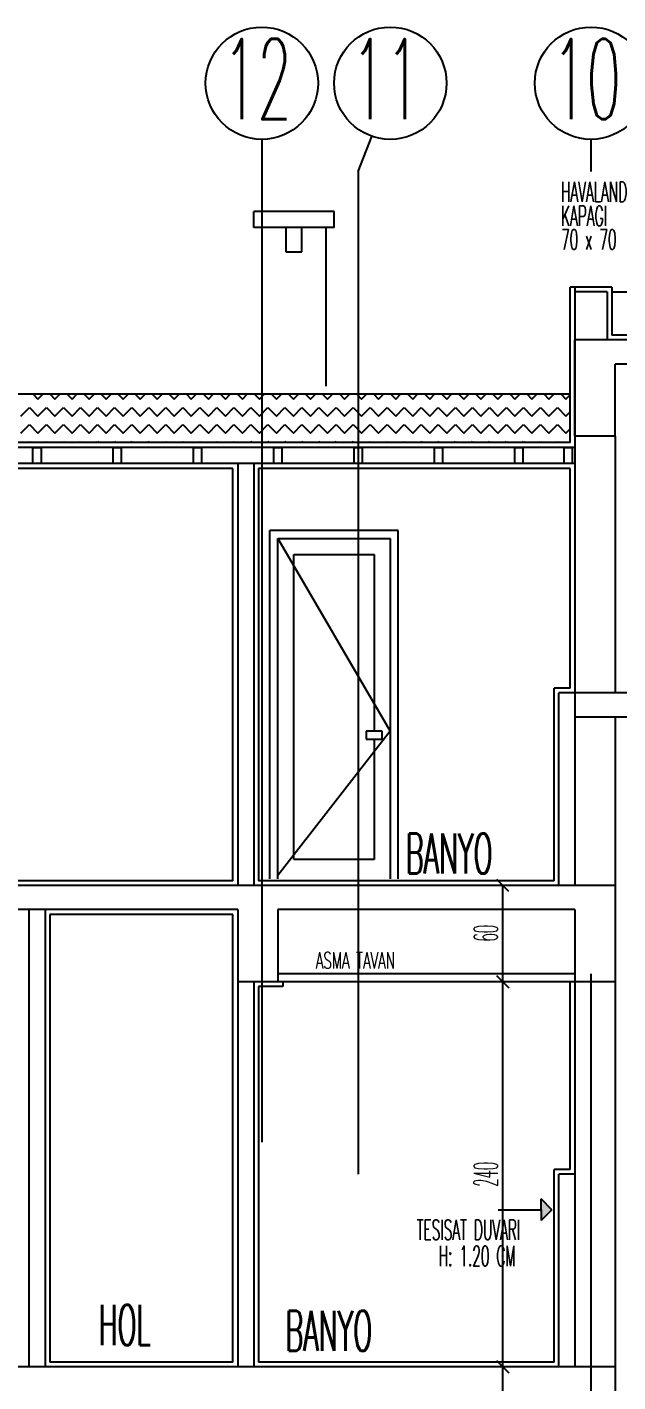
# Model space of a CAD drawing. Extents: x 78 to 306, y -397 to 18.
# Drawn here: x 278.6259 to 278.6995, y -396.4504 to -396.2816 of the extents above; entities that cross this region are included whole.
import ezdxf

# ---------------------------------------------------------------- set-up
doc = ezdxf.new("R2010")
doc.units = 0
doc.header["$LTSCALE"] = 0.5
doc.header["$MEASUREMENT"] = 0
doc.linetypes.add('DASHDOT2', pattern=[0.5, 0.25, -0.125, 0, -0.125])
doc.linetypes.add('DOT2', pattern=[0.125, 0, -0.125])
doc.layers.get('0').update_dxf_attribs({"linetype": 'CONTINUOUS'})
for name, color, linetype in [('AKS', 5, 'DASHDOT2'), ('DUVAR', 6, 'CONTINUOUS'), ('IZDUSUM', 2, 'DOT2'), ('KAPI', 1, 'CONTINUOUS'), ('KOLON', 4, 'CONTINUOUS'), ('MERDIVEN', 3, 'CONTINUOUS'), ('SIVA', 7, 'CONTINUOUS'), ('TARAMA', 8, 'CONTINUOUS'), ('TEFRIS', 11, 'CONTINUOUS'), ('YESIL', 73, 'CONTINUOUS')]:
    doc.layers.add(name, color=color, linetype=linetype)
doc.styles.add('OLCU', font='romans.shx', dxfattribs={"width": 0.6, "height": 0.125})
doc.styles.add('OLCUIC', font='ROMANS.SHX', dxfattribs={"width": 0.4, "height": 0.15})

msp = doc.modelspace()

# ---------------------------------------------------------------- hatches: boundary and pattern name
at = {"layer": 'YESIL'}
msp.add_hatch(color=256, dxfattribs=at).paths.add_polyline_path([(278.68992, -396.42762), (278.68992, -396.42898), (278.68992, -396.43033), (278.69125, -396.42898)])

# ---------------------------------------------------------------- linework, layer by layer
at = {"color": 0, "linetype": 'ByBlock'}
for p, q in [((278.68589, -396.38931), (278.68439, -396.38781)), ((278.68439, -396.39981), (278.68589, -396.40131)), ((278.68589, -396.40131), (278.68439, -396.39981)), ((278.68439, -396.44781), (278.68589, -396.44931)), ((278.68589, -396.44931), (278.68439, -396.44781))]:
    msp.add_line(p, q, dxfattribs=at)
at = {"layer": 'AKS'}
for p, q in [((278.65514, -396.29556), (278.65514, -396.94956)), ((278.66714, -396.29956), (278.66886, -396.29518)), ((278.69614, -396.94956), (278.69614, -396.29556)), ((278.66714, -396.29956), (278.66714, -396.94956))]:
    msp.add_line(p, q, dxfattribs=at)
at = {"layer": 'DUVAR'}
for p, q in [((278.69414, -396.31395), (278.69414, -396.36456)), ((278.69414, -396.31456), (278.69414, -396.32056)), ((278.69814, -396.31456), (278.69414, -396.31456)), ((278.69814, -396.31456), (278.69814, -396.32056)), ((278.69914, -396.33256), (278.69914, -396.36456)), ((278.65214, -396.33596), (278.65214, -396.38856)), ((278.65414, -396.33596), (278.65414, -396.38856)), ((278.69214, -396.38856), (278.69214, -396.36456)), ((278.69414, -396.36456), (278.69214, -396.36456)), ((278.69414, -396.36756), (278.69414, -396.38856)), ((278.69914, -396.36756), (278.69914, -396.38856)), ((278.62614, -396.39156), (278.62614, -396.44856)), ((278.62814, -396.39156), (278.62814, -396.44856)), ((278.65214, -396.40056), (278.65214, -396.44856)), ((278.65414, -396.40056), (278.65414, -396.44856)), ((278.69214, -396.44856), (278.69214, -396.42456)), ((278.69414, -396.42456), (278.69214, -396.42456))]:
    msp.add_line(p, q, dxfattribs=at)
at = {"layer": 'IZDUSUM', "ltscale": 0.6}
for p, q in [((278.65714, -396.34531), (278.67114, -396.36931)), ((278.67114, -396.36931), (278.65714, -396.38731))]:
    msp.add_line(p, q, dxfattribs=at)
at = {"layer": 'KAPI', "ltscale": 1.4}
for p, q in [((278.69874, -396.31456), (278.70854, -396.31456)), ((278.69354, -396.32731), (278.54014, -396.32731)), ((278.67214, -396.34431), (278.65614, -396.34431)), ((278.65614, -396.38771), (278.65614, -396.34431)), ((278.67214, -396.38771), (278.67214, -396.34431)), ((278.65714, -396.34531), (278.67114, -396.34531)), ((278.65714, -396.38771), (278.65714, -396.34531)), ((278.67114, -396.34531), (278.67114, -396.38771)), ((278.65914, -396.34731), (278.66914, -396.34731)), ((278.65914, -396.38531), (278.65914, -396.34731)), ((278.66914, -396.34731), (278.66914, -396.36931)), ((278.66914, -396.37031), (278.66914, -396.38531)), ((278.66914, -396.38531), (278.65914, -396.38531))]:
    msp.add_line(p, q, dxfattribs=at)
at = {"layer": 'KAPI'}
for p, q in [((278.69414, -396.33396), (278.54014, -396.33396)), ((278.69414, -396.33596), (278.54014, -396.33596)), ((278.67014, -396.36931), (278.66814, -396.36931)), ((278.66814, -396.36931), (278.66814, -396.37031)), ((278.67014, -396.37031), (278.67014, -396.36931)), ((278.66814, -396.37031), (278.67014, -396.37031))]:
    msp.add_line(p, q, dxfattribs=at)
at = {"layer": 'KOLON'}
for p, q in [((278.69414, -396.33256), (278.69414, -396.32056)), ((278.70614, -396.32056), (278.69414, -396.32056)), ((278.69914, -396.33256), (278.69914, -396.32356)), ((278.70814, -396.32356), (278.69914, -396.32356)), ((278.69914, -396.33256), (278.69414, -396.33256)), ((278.73714, -396.36456), (278.69414, -396.36456)), ((278.69414, -396.36456), (278.69414, -396.36756)), ((278.73214, -396.36756), (278.69414, -396.36756)), ((278.69914, -396.38856), (278.53314, -396.38856)), ((278.69914, -396.38856), (278.69914, -396.44856)), ((278.65214, -396.39156), (278.54014, -396.39156)), ((278.65214, -396.39156), (278.65214, -396.40056)), ((278.69414, -396.39156), (278.65714, -396.39156)), ((278.65714, -396.39156), (278.65714, -396.40056)), ((278.69414, -396.39156), (278.69414, -396.44856)), ((278.65714, -396.40056), (278.65214, -396.40056)), ((278.69914, -396.40056), (278.69414, -396.40056)), ((278.69914, -396.44856), (278.53314, -396.44856)), ((278.69914, -396.44856), (278.69914, -396.50856))]:
    msp.add_line(p, q, dxfattribs=at)
at = {"layer": 'MERDIVEN', "ltscale": 1.4}
for p, q in [((278.62664, -396.33396), (278.62764, -396.33396)), ((278.62664, -396.33596), (278.62664, -396.33396)), ((278.62764, -396.33396), (278.62764, -396.33596)), ((278.63664, -396.33396), (278.63764, -396.33396)), ((278.63664, -396.33596), (278.63664, -396.33396)), ((278.63764, -396.33396), (278.63764, -396.33596)), ((278.64664, -396.33396), (278.64764, -396.33396)), ((278.64664, -396.33596), (278.64664, -396.33396)), ((278.64764, -396.33396), (278.64764, -396.33596)), ((278.65664, -396.33396), (278.65764, -396.33396)), ((278.65664, -396.33596), (278.65664, -396.33396)), ((278.65764, -396.33396), (278.65764, -396.33596)), ((278.66664, -396.33396), (278.66764, -396.33396)), ((278.66664, -396.33596), (278.66664, -396.33396)), ((278.66764, -396.33396), (278.66764, -396.33596)), ((278.67664, -396.33396), (278.67764, -396.33396)), ((278.67664, -396.33596), (278.67664, -396.33396)), ((278.67764, -396.33396), (278.67764, -396.33596)), ((278.68664, -396.33396), (278.68764, -396.33396)), ((278.68664, -396.33596), (278.68664, -396.33396)), ((278.68764, -396.33396), (278.68764, -396.33596)), ((278.69279, -396.33396), (278.69379, -396.33396)), ((278.69279, -396.33596), (278.69279, -396.33396)), ((278.69379, -396.33396), (278.69379, -396.33596)), ((278.62764, -396.33596), (278.62664, -396.33596)), ((278.63764, -396.33596), (278.63664, -396.33596)), ((278.64764, -396.33596), (278.64664, -396.33596)), ((278.65764, -396.33596), (278.65664, -396.33596)), ((278.66764, -396.33596), (278.66664, -396.33596)), ((278.67764, -396.33596), (278.67664, -396.33596)), ((278.68764, -396.33596), (278.68664, -396.33596)), ((278.69379, -396.33596), (278.69279, -396.33596)), ((278.69414, -396.39956), (278.65714, -396.39956)), ((278.69414, -396.40056), (278.65714, -396.40056))]:
    msp.add_line(p, q, dxfattribs=at)
at = {"layer": 'SIVA', "ltscale": 1.4}
for p, q in [((278.69354, -396.32056), (278.69354, -396.31396)), ((278.69874, -396.31396), (278.69354, -396.31396)), ((278.69874, -396.31396), (278.69874, -396.31996)), ((278.69354, -396.33336), (278.69354, -396.31455)), ((278.70554, -396.31996), (278.69874, -396.31996)), ((278.69354, -396.33336), (278.54074, -396.33336)), ((278.65154, -396.33656), (278.54074, -396.33656)), ((278.65154, -396.38796), (278.65154, -396.33656)), ((278.65474, -396.33656), (278.65474, -396.38796)), ((278.69354, -396.33656), (278.65474, -396.33656)), ((278.69354, -396.36396), (278.69354, -396.33656)), ((278.69154, -396.38796), (278.69154, -396.36396)), ((278.69354, -396.36396), (278.69154, -396.36396)), ((278.65154, -396.38796), (278.54074, -396.38796)), ((278.69154, -396.38796), (278.65474, -396.38796)), ((278.62874, -396.39216), (278.62874, -396.44796)), ((278.65154, -396.39216), (278.62874, -396.39216)), ((278.65154, -396.44796), (278.65154, -396.39216)), ((278.65474, -396.40116), (278.65474, -396.44796)), ((278.65774, -396.40116), (278.65474, -396.40116)), ((278.65774, -396.40056), (278.65774, -396.40116)), ((278.69354, -396.42396), (278.69354, -396.40056)), ((278.69154, -396.44796), (278.69154, -396.42396)), ((278.69354, -396.42396), (278.69154, -396.42396)), ((278.65154, -396.44796), (278.62874, -396.44796)), ((278.69154, -396.44796), (278.65474, -396.44796))]:
    msp.add_line(p, q, dxfattribs=at)
at = {"layer": 'TARAMA', "ltscale": 1.4}
for p, q in [((278.66414, -396.30456), (278.65414, -396.30456)), ((278.65414, -396.30656), (278.65414, -396.30456)), ((278.66414, -396.30656), (278.66414, -396.30456)), ((278.66414, -396.30656), (278.65414, -396.30656)), ((278.65514, -396.30656), (278.65514, -396.32631)), ((278.65814, -396.30656), (278.65814, -396.30956)), ((278.66014, -396.30956), (278.66014, -396.30656)), ((278.66314, -396.32631), (278.66314, -396.30656)), ((278.65814, -396.30956), (278.66014, -396.30956)), ((278.62665, -396.32731), (278.62726, -396.32792)), ((278.62726, -396.32792), (278.62787, -396.32731)), ((278.62877, -396.32731), (278.62938, -396.32792)), ((278.62938, -396.32792), (278.62999, -396.32731)), ((278.6309, -396.32731), (278.63151, -396.32792)), ((278.63151, -396.32792), (278.63212, -396.32731)), ((278.63302, -396.32731), (278.63363, -396.32792)), ((278.63363, -396.32792), (278.63424, -396.32731)), ((278.63514, -396.32731), (278.63575, -396.32792)), ((278.63575, -396.32792), (278.63636, -396.32731)), ((278.63726, -396.32731), (278.63787, -396.32792)), ((278.63787, -396.32792), (278.63848, -396.32731)), ((278.63938, -396.32731), (278.63999, -396.32792)), ((278.63999, -396.32792), (278.6406, -396.32731)), ((278.6415, -396.32731), (278.64211, -396.32792)), ((278.64211, -396.32792), (278.64272, -396.32731)), ((278.64362, -396.32731), (278.64423, -396.32792)), ((278.64423, -396.32792), (278.64484, -396.32731)), ((278.64574, -396.32731), (278.64635, -396.32792)), ((278.64635, -396.32792), (278.64697, -396.32731)), ((278.64787, -396.32731), (278.64848, -396.32792)), ((278.64848, -396.32792), (278.64909, -396.32731)), ((278.64999, -396.32731), (278.6506, -396.32792)), ((278.6506, -396.32792), (278.65121, -396.32731)), ((278.65211, -396.32731), (278.65272, -396.32792)), ((278.65272, -396.32792), (278.65333, -396.32731)), ((278.65423, -396.32731), (278.65484, -396.32792)), ((278.65484, -396.32792), (278.65545, -396.32731)), ((278.65635, -396.32731), (278.65696, -396.32792)), ((278.65696, -396.32792), (278.65757, -396.32731)), ((278.65847, -396.32731), (278.65908, -396.32792)), ((278.65908, -396.32792), (278.65969, -396.32731)), ((278.66059, -396.32731), (278.6612, -396.32792)), ((278.6612, -396.32792), (278.66181, -396.32731)), ((278.66271, -396.32731), (278.66333, -396.32792)), ((278.66333, -396.32792), (278.66394, -396.32731)), ((278.66484, -396.32731), (278.66545, -396.32792)), ((278.66545, -396.32792), (278.66606, -396.32731)), ((278.66696, -396.32731), (278.66757, -396.32792)), ((278.66757, -396.32792), (278.66818, -396.32731)), ((278.66908, -396.32731), (278.66969, -396.32792)), ((278.66969, -396.32792), (278.6703, -396.32731)), ((278.6712, -396.32731), (278.67181, -396.32792)), ((278.67181, -396.32792), (278.67242, -396.32731)), ((278.67332, -396.32731), (278.67393, -396.32792)), ((278.67393, -396.32792), (278.67454, -396.32731)), ((278.67544, -396.32731), (278.67605, -396.32792)), ((278.67605, -396.32792), (278.67666, -396.32731)), ((278.67756, -396.32731), (278.67817, -396.32792)), ((278.67817, -396.32792), (278.67878, -396.32731)), ((278.67969, -396.32731), (278.6803, -396.32792)), ((278.6803, -396.32792), (278.68091, -396.32731)), ((278.68181, -396.32731), (278.68242, -396.32792)), ((278.68242, -396.32792), (278.68303, -396.32731)), ((278.68393, -396.32731), (278.68454, -396.32792)), ((278.68454, -396.32792), (278.68515, -396.32731)), ((278.68605, -396.32731), (278.68666, -396.32792)), ((278.68666, -396.32792), (278.68727, -396.32731)), ((278.68817, -396.32731), (278.68878, -396.32792)), ((278.68878, -396.32792), (278.68939, -396.32731)), ((278.69029, -396.32731), (278.6909, -396.32792)), ((278.6909, -396.32792), (278.69151, -396.32731)), ((278.69241, -396.32731), (278.69302, -396.32792)), ((278.69302, -396.32792), (278.69354, -396.3274)), ((278.62514, -396.33004), (278.6262, -396.32898)), ((278.6262, -396.32898), (278.62726, -396.33004)), ((278.62726, -396.33004), (278.62832, -396.32898)), ((278.62832, -396.32898), (278.62938, -396.33004)), ((278.62938, -396.33004), (278.63044, -396.32898)), ((278.63044, -396.32898), (278.63151, -396.33004)), ((278.63151, -396.33004), (278.63257, -396.32898)), ((278.63257, -396.32898), (278.63363, -396.33004)), ((278.63363, -396.33004), (278.63469, -396.32898)), ((278.63469, -396.32898), (278.63575, -396.33004)), ((278.63575, -396.33004), (278.63681, -396.32898)), ((278.63681, -396.32898), (278.63787, -396.33004)), ((278.63787, -396.33004), (278.63893, -396.32898)), ((278.63893, -396.32898), (278.63999, -396.33004)), ((278.63999, -396.33004), (278.64105, -396.32898)), ((278.64105, -396.32898), (278.64211, -396.33004)), ((278.64211, -396.33004), (278.64317, -396.32898)), ((278.64317, -396.32898), (278.64423, -396.33004)), ((278.64423, -396.33004), (278.64529, -396.32898)), ((278.64529, -396.32898), (278.64635, -396.33004)), ((278.64635, -396.33004), (278.64742, -396.32898)), ((278.64742, -396.32898), (278.64848, -396.33004)), ((278.64848, -396.33004), (278.64954, -396.32898)), ((278.64954, -396.32898), (278.6506, -396.33004)), ((278.6506, -396.33004), (278.65166, -396.32898)), ((278.65166, -396.32898), (278.65272, -396.33004)), ((278.65272, -396.33004), (278.65378, -396.32898)), ((278.65378, -396.32898), (278.65484, -396.33004)), ((278.65484, -396.33004), (278.6559, -396.32898)), ((278.6559, -396.32898), (278.65696, -396.33004)), ((278.65696, -396.33004), (278.65802, -396.32898)), ((278.65802, -396.32898), (278.65908, -396.33004)), ((278.65908, -396.33004), (278.66014, -396.32898)), ((278.66014, -396.32898), (278.6612, -396.33004)), ((278.6612, -396.33004), (278.66226, -396.32898)), ((278.66226, -396.32898), (278.66333, -396.33004)), ((278.66333, -396.33004), (278.66439, -396.32898)), ((278.66439, -396.32898), (278.66545, -396.33004)), ((278.66545, -396.33004), (278.66651, -396.32898)), ((278.66651, -396.32898), (278.66757, -396.33004)), ((278.66757, -396.33004), (278.66863, -396.32898)), ((278.66863, -396.32898), (278.66969, -396.33004)), ((278.66969, -396.33004), (278.67075, -396.32898)), ((278.67075, -396.32898), (278.67181, -396.33004)), ((278.67181, -396.33004), (278.67287, -396.32898)), ((278.67287, -396.32898), (278.67393, -396.33004)), ((278.67393, -396.33004), (278.67499, -396.32898)), ((278.67499, -396.32898), (278.67605, -396.33004)), ((278.67605, -396.33004), (278.67711, -396.32898)), ((278.67711, -396.32898), (278.67817, -396.33004)), ((278.67817, -396.33004), (278.67924, -396.32898)), ((278.67924, -396.32898), (278.6803, -396.33004)), ((278.6803, -396.33004), (278.68136, -396.32898)), ((278.68136, -396.32898), (278.68242, -396.33004)), ((278.68242, -396.33004), (278.68348, -396.32898)), ((278.68348, -396.32898), (278.68454, -396.33004)), ((278.68454, -396.33004), (278.6856, -396.32898)), ((278.6856, -396.32898), (278.68666, -396.33004)), ((278.68666, -396.33004), (278.68772, -396.32898)), ((278.68772, -396.32898), (278.68878, -396.33004)), ((278.68878, -396.33004), (278.68984, -396.32898)), ((278.68984, -396.32898), (278.6909, -396.33004)), ((278.6909, -396.33004), (278.69196, -396.32898)), ((278.69196, -396.32898), (278.69302, -396.33004)), ((278.69302, -396.33004), (278.69354, -396.32952)), ((278.62514, -396.33216), (278.6262, -396.3311)), ((278.6262, -396.3311), (278.62726, -396.33216)), ((278.62726, -396.33216), (278.62832, -396.3311)), ((278.62832, -396.3311), (278.62938, -396.33216)), ((278.62938, -396.33216), (278.63044, -396.3311)), ((278.63044, -396.3311), (278.63151, -396.33216)), ((278.63151, -396.33216), (278.63257, -396.3311)), ((278.63257, -396.3311), (278.63363, -396.33216)), ((278.63363, -396.33216), (278.63469, -396.3311)), ((278.63469, -396.3311), (278.63575, -396.33216)), ((278.63575, -396.33216), (278.63681, -396.3311)), ((278.63681, -396.3311), (278.63787, -396.33216)), ((278.63787, -396.33216), (278.63893, -396.3311)), ((278.63893, -396.3311), (278.63999, -396.33216)), ((278.63999, -396.33216), (278.64105, -396.3311)), ((278.64105, -396.3311), (278.64211, -396.33216)), ((278.64211, -396.33216), (278.64317, -396.3311)), ((278.64317, -396.3311), (278.64423, -396.33216)), ((278.64423, -396.33216), (278.64529, -396.3311)), ((278.64529, -396.3311), (278.64635, -396.33216)), ((278.64635, -396.33216), (278.64742, -396.3311)), ((278.64742, -396.3311), (278.64848, -396.33216)), ((278.64848, -396.33216), (278.64954, -396.3311)), ((278.64954, -396.3311), (278.6506, -396.33216)), ((278.6506, -396.33216), (278.65166, -396.3311)), ((278.65166, -396.3311), (278.65272, -396.33216)), ((278.65272, -396.33216), (278.65378, -396.3311)), ((278.65378, -396.3311), (278.65484, -396.33216)), ((278.65484, -396.33216), (278.6559, -396.3311)), ((278.6559, -396.3311), (278.65696, -396.33216)), ((278.65696, -396.33216), (278.65802, -396.3311)), ((278.65802, -396.3311), (278.65908, -396.33216)), ((278.65908, -396.33216), (278.66014, -396.3311)), ((278.66014, -396.3311), (278.6612, -396.33216)), ((278.6612, -396.33216), (278.66226, -396.3311)), ((278.66226, -396.3311), (278.66333, -396.33216)), ((278.66333, -396.33216), (278.66439, -396.3311)), ((278.66439, -396.3311), (278.66545, -396.33216)), ((278.66545, -396.33216), (278.66651, -396.3311)), ((278.66651, -396.3311), (278.66757, -396.33216)), ((278.66757, -396.33216), (278.66863, -396.3311)), ((278.66863, -396.3311), (278.66969, -396.33216)), ((278.66969, -396.33216), (278.67075, -396.3311)), ((278.67075, -396.3311), (278.67181, -396.33216)), ((278.67181, -396.33216), (278.67287, -396.3311)), ((278.67287, -396.3311), (278.67393, -396.33216)), ((278.67393, -396.33216), (278.67499, -396.3311)), ((278.67499, -396.3311), (278.67605, -396.33216)), ((278.67605, -396.33216), (278.67711, -396.3311)), ((278.67711, -396.3311), (278.67817, -396.33216)), ((278.67817, -396.33216), (278.67924, -396.3311)), ((278.67924, -396.3311), (278.6803, -396.33216)), ((278.6803, -396.33216), (278.68136, -396.3311)), ((278.68136, -396.3311), (278.68242, -396.33216)), ((278.68242, -396.33216), (278.68348, -396.3311)), ((278.68348, -396.3311), (278.68454, -396.33216)), ((278.68454, -396.33216), (278.6856, -396.3311)), ((278.6856, -396.3311), (278.68666, -396.33216)), ((278.68666, -396.33216), (278.68772, -396.3311)), ((278.68772, -396.3311), (278.68878, -396.33216)), ((278.68878, -396.33216), (278.68984, -396.3311)), ((278.68984, -396.3311), (278.6909, -396.33216)), ((278.6909, -396.33216), (278.69196, -396.3311)), ((278.69196, -396.3311), (278.69302, -396.33216)), ((278.69302, -396.33216), (278.69354, -396.33164)), ((278.62607, -396.33336), (278.6262, -396.33322)), ((278.6262, -396.33322), (278.62634, -396.33336)), ((278.62819, -396.33336), (278.62832, -396.33322)), ((278.62832, -396.33322), (278.62846, -396.33336)), ((278.63031, -396.33336), (278.63044, -396.33322)), ((278.63044, -396.33322), (278.63058, -396.33336)), ((278.63243, -396.33336), (278.63257, -396.33322)), ((278.63257, -396.33322), (278.6327, -396.33336)), ((278.63455, -396.33336), (278.63469, -396.33322)), ((278.63469, -396.33322), (278.63482, -396.33336)), ((278.63667, -396.33336), (278.63681, -396.33322)), ((278.63681, -396.33322), (278.63695, -396.33336)), ((278.63879, -396.33336), (278.63893, -396.33322)), ((278.63893, -396.33322), (278.63907, -396.33336)), ((278.64092, -396.33336), (278.64105, -396.33322)), ((278.64105, -396.33322), (278.64119, -396.33336)), ((278.64304, -396.33336), (278.64317, -396.33322)), ((278.64317, -396.33322), (278.64331, -396.33336)), ((278.64516, -396.33336), (278.64529, -396.33322)), ((278.64529, -396.33322), (278.64543, -396.33336)), ((278.64728, -396.33336), (278.64742, -396.33322)), ((278.64742, -396.33322), (278.64755, -396.33336)), ((278.6494, -396.33336), (278.64954, -396.33322)), ((278.64954, -396.33322), (278.64967, -396.33336)), ((278.65152, -396.33336), (278.65166, -396.33322)), ((278.65166, -396.33322), (278.65179, -396.33336)), ((278.65364, -396.33336), (278.65378, -396.33322)), ((278.65378, -396.33322), (278.65392, -396.33336)), ((278.65576, -396.33336), (278.6559, -396.33322)), ((278.6559, -396.33322), (278.65604, -396.33336)), ((278.65789, -396.33336), (278.65802, -396.33322)), ((278.65802, -396.33322), (278.65816, -396.33336)), ((278.66001, -396.33336), (278.66014, -396.33322)), ((278.66014, -396.33322), (278.66028, -396.33336)), ((278.66213, -396.33336), (278.66226, -396.33322)), ((278.66226, -396.33322), (278.6624, -396.33336)), ((278.66425, -396.33336), (278.66439, -396.33322)), ((278.66439, -396.33322), (278.66452, -396.33336)), ((278.66637, -396.33336), (278.66651, -396.33322)), ((278.66651, -396.33322), (278.66664, -396.33336)), ((278.66849, -396.33336), (278.66863, -396.33322)), ((278.66863, -396.33322), (278.66876, -396.33336)), ((278.67061, -396.33336), (278.67075, -396.33322)), ((278.67075, -396.33322), (278.67089, -396.33336)), ((278.67273, -396.33336), (278.67287, -396.33322)), ((278.67287, -396.33322), (278.67301, -396.33336)), ((278.67486, -396.33336), (278.67499, -396.33322)), ((278.67499, -396.33322), (278.67513, -396.33336)), ((278.67698, -396.33336), (278.67711, -396.33322)), ((278.67711, -396.33322), (278.67725, -396.33336)), ((278.6791, -396.33336), (278.67924, -396.33322)), ((278.67924, -396.33322), (278.67937, -396.33336)), ((278.68122, -396.33336), (278.68136, -396.33322)), ((278.68136, -396.33322), (278.68149, -396.33336)), ((278.68334, -396.33336), (278.68348, -396.33322)), ((278.68348, -396.33322), (278.68361, -396.33336)), ((278.68546, -396.33336), (278.6856, -396.33322)), ((278.6856, -396.33322), (278.68574, -396.33336)), ((278.68758, -396.33336), (278.68772, -396.33322)), ((278.68772, -396.33322), (278.68786, -396.33336)), ((278.68971, -396.33336), (278.68984, -396.33322)), ((278.68984, -396.33322), (278.68998, -396.33336)), ((278.69183, -396.33336), (278.69196, -396.33322)), ((278.69196, -396.33322), (278.6921, -396.33336))]:
    msp.add_line(p, q, dxfattribs=at)
at = {"layer": 'TEFRIS'}
for centre in [(278.65514, -396.28856), (278.67114, -396.28856), (278.69614, -396.28856)]:
    msp.add_circle(centre, 0.007, dxfattribs=at)
at = {"layer": 'YESIL', "ltscale": 1.4}
for p, q in [((278.68514, -396.40056), (278.68514, -396.38856)), ((278.68514, -396.44856), (278.68514, -396.40056)), ((278.68514, -396.46056), (278.68514, -396.44856))]:
    msp.add_line(p, q, dxfattribs=at)
at = {"layer": 'YESIL'}
for p, q in [((278.68456, -396.42898), (278.68992, -396.42898)), ((278.68992, -396.42898), (278.68992, -396.42762)), ((278.69125, -396.42898), (278.68992, -396.42762)), ((278.68992, -396.42898), (278.68992, -396.43033)), ((278.69125, -396.42898), (278.68992, -396.43033))]:
    msp.add_line(p, q, dxfattribs=at)

# ---------------------------------------------------------------- texts
at = {"layer": 'KOLON', "style": 'OLCU', "width": 0.5}
for s, p in [('12', (278.65029, -396.29304)), ('11', (278.66629, -396.29304)), ('10', (278.69129, -396.29304))]:
    msp.add_text(s, height=0.01, dxfattribs=at).set_placement(p)
at = {"layer": 'YESIL'}
for s, height, rotation, style, width, p in [('HAVALANDIRMA', 0.0025, 360, 'OLCU', 0.5, (278.69241, -396.30335)), ('KAPAGI', 0.0025, 360, 'OLCU', 0.5, (278.69241, -396.30635)), ('70 x 70', 0.0025, 360, 'OLCU', 0.5, (278.69241, -396.30928)), ('60', 0.003, 90, 'OLCUIC', 0.4, (278.68454, -396.39553)), ('240', 0.003, 90, 'OLCUIC', 0.4, (278.68454, -396.4261)), ('TESISAT DUVARI', 0.0025, 0, 'OLCU', 0.5, (278.67443, -396.43272)), ('H: 1.20 CM', 0.0025, 0, 'OLCU', 0.5, (278.67717, -396.43599))]:
    msp.add_text(s, height=height, rotation=rotation, dxfattribs=dict(at, style=style, width=width)).set_placement(p)
at = {"layer": 'YESIL', "style": 'OLCU', "width": 0.5}
for s, p in [('BANYO', (278.67305, -396.38708)), ('HOL', (278.63482, -396.44584)), ('BANYO', (278.65806, -396.44656))]:
    msp.add_text(s, height=0.005, dxfattribs=at).set_placement(p)
at = {"layer": 'YESIL', "ltscale": 1.4, "style": 'OLCU', "width": 0.6}
msp.add_text('ASMA TAVAN ', height=0.00204, dxfattribs=at).set_placement((278.66186, -396.39891))

doc.saveas('drawing.dxf')
